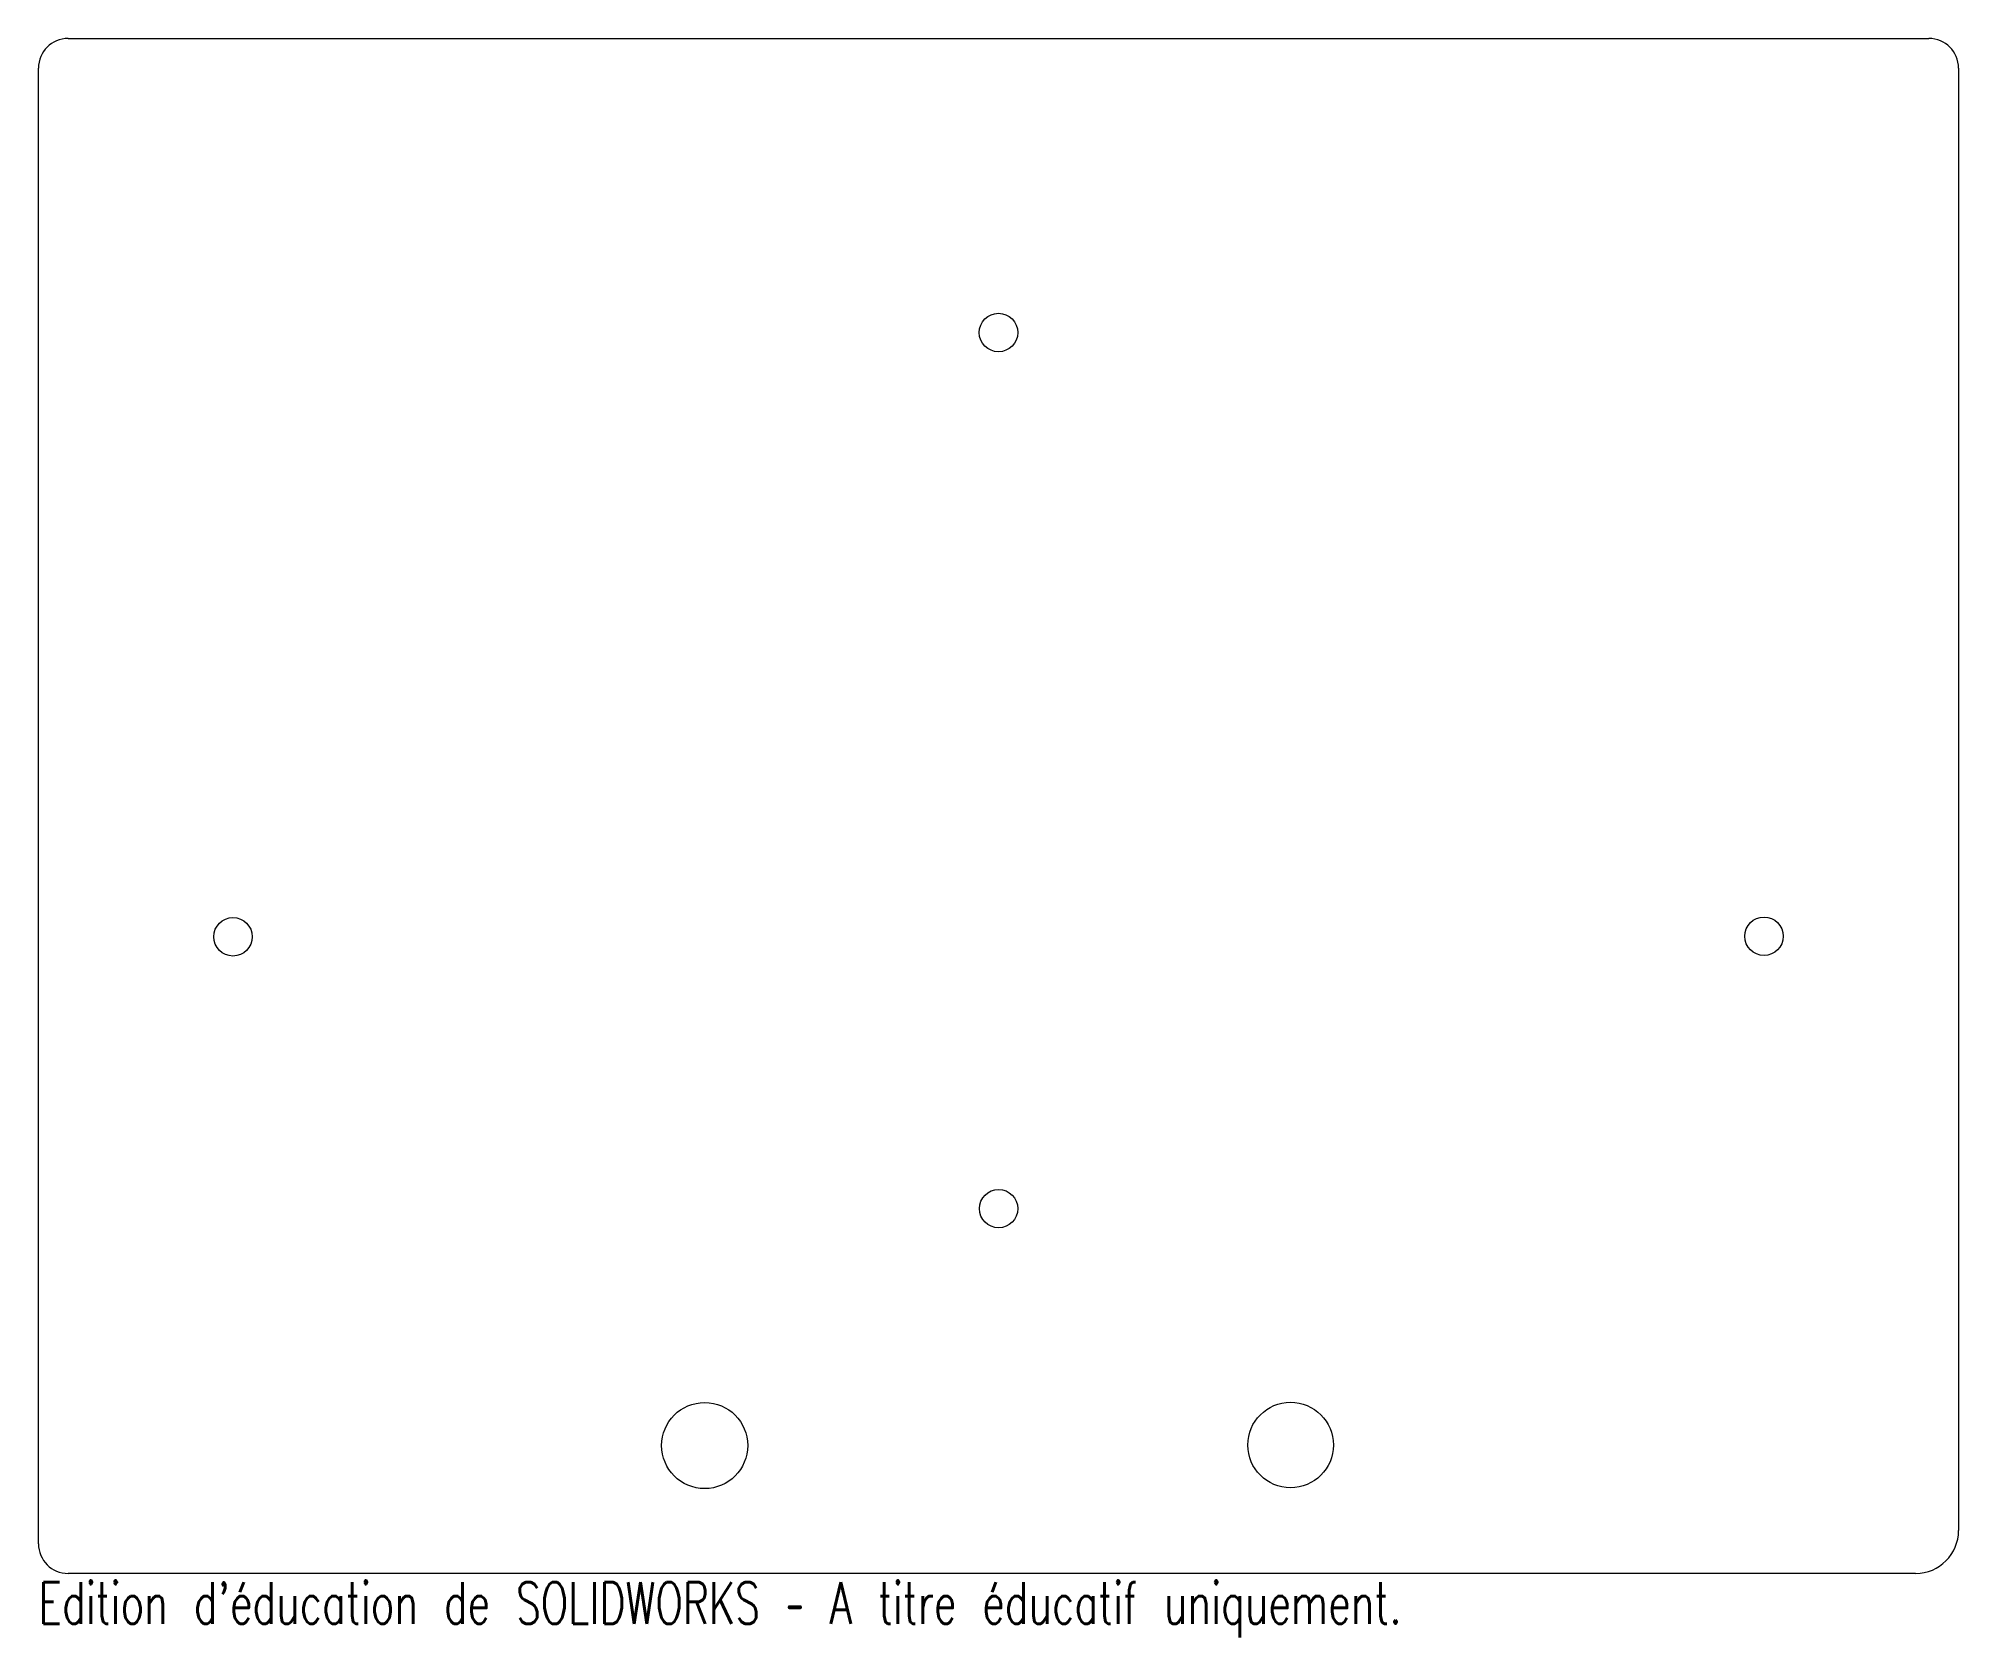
# Model space of a CAD drawing. Header units: millimetres. Extents: x -112 to 112, y -97 to 89.
import ezdxf

# ---------------------------------------------------------------- set-up
doc = ezdxf.new("R2010")
doc.units = ezdxf.units.MM
doc.styles.add('SLDTEXTSTYLE0', font='TXT', dxfattribs={"width": 0.7, "bigfont": 'bigfont'})

msp = doc.modelspace()

# ---------------------------------------------------------------- linework, layer by layer
at = {"color": 7, "linetype": 'Continuous', "lineweight": 15}
for p, q in [((-108.33, 89.35), (108.33, 89.35)), ((-111.78, -85.9), (-111.78, 85.9)), ((111.78, 85.9), (111.78, -84.35)), ((106.78, -89.35), (-108.33, -89.35))]:
    msp.add_line(p, q, dxfattribs=at)
for centre, radius in [((0, 55.11), 2.24), ((-89.13, -15.23), 2.24), ((89.13, -15.17), 2.24), ((0.01, -46.88), 2.23), ((-34.21, -74.46), 5.01), ((34.01, -74.4), 4.98)]:
    msp.add_circle(centre, radius, dxfattribs=at)
for centre, radius, start, end in [((-108.33, 85.9), 3.45, 90, 180), ((108.33, 85.9), 3.45, 0, 90), ((106.78, -84.35), 5, 270, 0), ((-108.33, -85.9), 3.45, 180, 270)]:
    msp.add_arc(centre, radius, start, end, dxfattribs=at)

# ---------------------------------------------------------------- texts
at = {"color": 7, "linetype": 'Continuous', "insert": (-111.78, -90.37), "char_height": 4.8336, "attachment_point": 1, "style": 'SLDTEXTSTYLE0'}
msp.add_mtext("Edition d'éducation de SOLIDWORKS – A titre éducatif uniquement.", dxfattribs=at)

doc.saveas('drawing.dxf')
